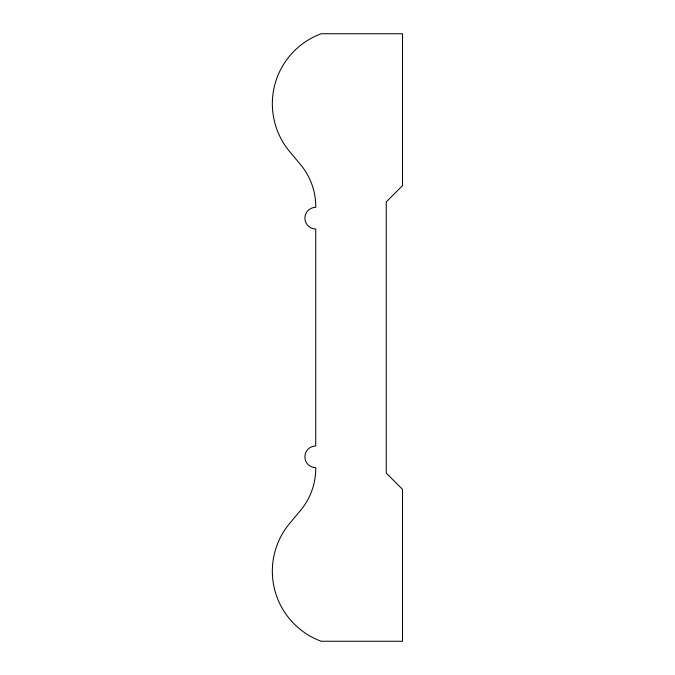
<?xml version="1.0" encoding="UTF-8"?>
<svg xmlns="http://www.w3.org/2000/svg" width="675" height="675" viewBox="0 0 675 675"><rect width="100%" height="100%" fill="white"/><g stroke="black" fill="none" stroke-linecap="round" stroke-linejoin="round"><path stroke-width="1.01" d="M300.502 510.452L289.752 523.285A74.655 74.655 0 0 0 321.165 641.25L402.528 641.25L402.528 489.375L386.252 473.099L386.252 201.901L402.528 185.625L402.528 33.75L321.165 33.75A74.655 74.655 0 0 0 289.752 151.715L300.502 164.548A65.365 65.365 0 0 1 315.74 207.318A10.851 10.851 0 0 0 304.889 218.168A10.851 10.851 0 0 0 315.74 229.019L315.74 445.981A10.851 10.851 0 0 0 304.889 456.832A10.851 10.851 0 0 0 315.74 467.682A65.365 65.365 0 0 1 300.502 510.452"/></g></svg>
